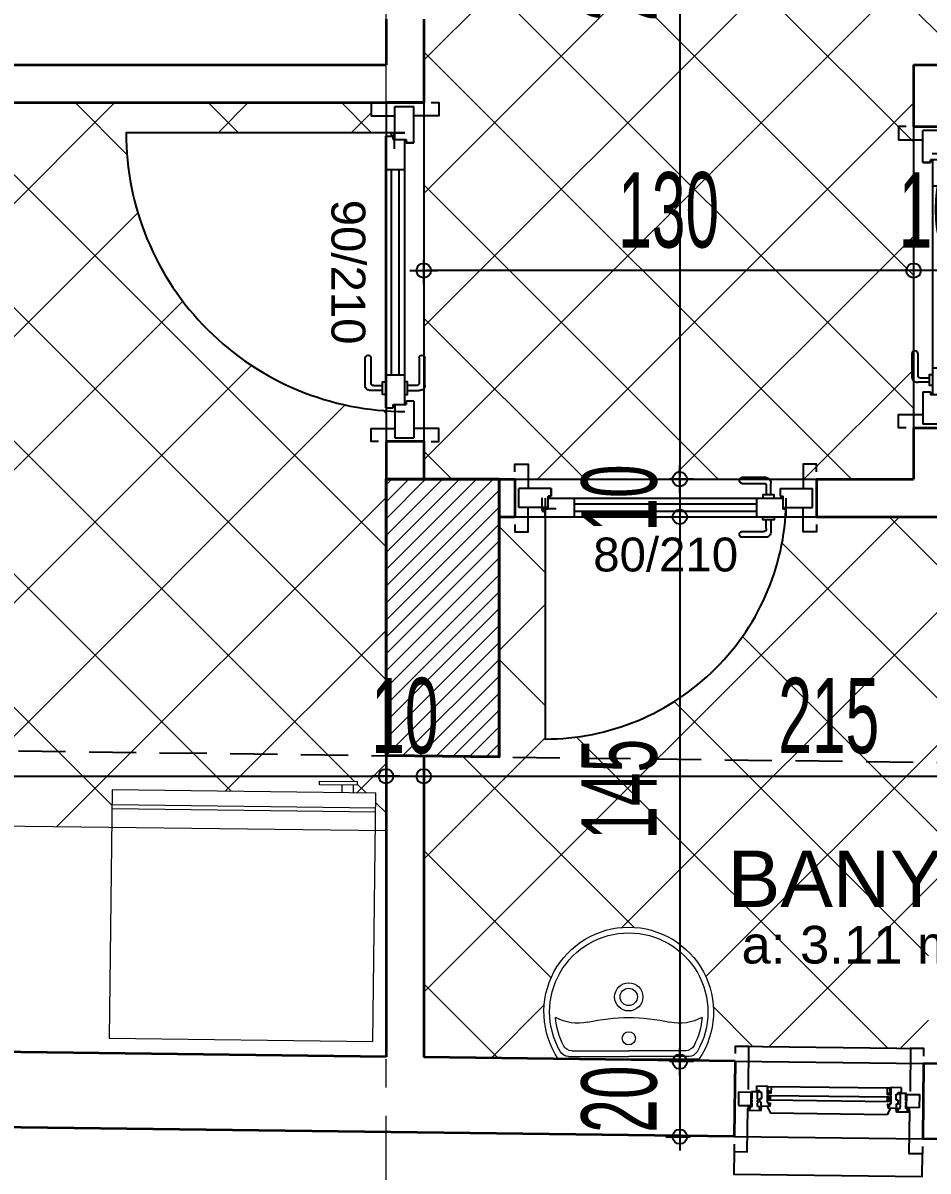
# Model space of a CAD drawing. Extents: x 386248 to 427517, y 4539405 to 4542296.
# Drawn here: x 394378.2 to 394618.4, y 4540232 to 4540536.9 of the extents above; entities that cross this region are included whole.
import ezdxf
from ezdxf.enums import TextEntityAlignment as Align

# ---------------------------------------------------------------- set-up
doc = ezdxf.new("R2010")
doc.units = 0
for name, pattern in [('CENTER', [2, 1.25, -0.25, 0.25, -0.25]), ('CENTERX2', [4, 2.5, -0.5, 0.5, -0.5]), ('DASHED2', [0.375, 0.25, -0.125]), ('DUZ', [0])]:
    doc.linetypes.add(name, pattern=pattern)
for name, color, linetype, lineweight in [('AKS', 251, 'CENTERX2', 20), ('DUVAR', 4, 'Continuous', 35), ('kolon', 1, 'Continuous', 40), ('OLCU10', 2, 'Continuous', 25), ('tarama kolon', 8, 'Continuous', 13), ('tarama ıslak zemin', 216, 'Continuous', 9), ('TEFRİŞ', 103, 'Continuous', 18), ('ölçü20', 1, 'Continuous', 20)]:
    doc.layers.add(name, color=color, linetype=linetype, lineweight=lineweight)
for name, color, linetype in [('alan', 7, 'Continuous'), ('DIM', 7, 'Continuous'), ('duvar-kesim', 250, 'Continuous'), ('kapi', 16, 'Continuous'), ('kapi-yazi', 140, 'Continuous'), ('mahal', 7, 'Continuous'), ('pencere', 7, 'Continuous'), ('Y-IMAR', 15, 'DUZ')]:
    doc.layers.add(name, color=color, linetype=linetype)
doc.styles.get("Standard").update_dxf_attribs({"font": 'arial.ttf'})
doc.styles.add('T', font='ISOt.shx', dxfattribs={"width": 0.6})
doc.dimstyles.new('DOT2', dxfattribs={"dimtxt": 20, "dimasz": 0.7, "dimexe": 5, "dimexo": 5, "dimgap": 6, "dimtad": 1, "dimdec": 0, "dimdsep": 46, "dimtxsty": 'T', "dimblk1": 'SEL2', "dimblk2": 'SEL2', "dimsah": 1, "dimcen": 0, "dimse1": 1, "dimse2": 1, "dimclrd": 256, "dimclre": 256, "dimclrt": 256, "dimadec": 0, "dimazin": 0, "dimtfac": 1, "dimtdec": 0, "dimtix": 1, "dimtmove": 2, "dimatfit": 3, "dimldrblk": 'SEL2', "dimfxl": 1, "dimtolj": 1, "dimtzin": 0, "dimarcsym": 0})
pattern_1 = [(45, (170792.406, 4604203.09), (-17.6776695, 17.6776695), []), (135, (170792.406, 4604203.09), (-17.6776695, -17.6776695), [])]

# ---------------------------------------------------------------- blocks, each defined once
blk = doc.blocks.new('fm-door1')
at = {"linetype": 'Continuous'}
for p, q in [((7.97, 3.18), (7.97, -0.03)), ((9, 5), (91, 5)), ((9, 5), (9, 3)), ((19, 5), (19, 0)), ((81, 5), (81, 0)), ((91, 5), (91, 3)), ((0, 2.5), (0, -2.5)), ((10, 2.5), (0, 2.5)), ((8.4, 2.76), (12.78, 2.76)), ((10, 3), (9, 3)), ((10, 3), (10, -0.5)), ((10, 3), (10, -0.5)), ((10, 0), (90, 0)), ((91, 3), (90, 3)), ((90, 3), (90, -0.5)), ((90, 2.5), (100, 2.5)), ((100, 2.5), (100, -2.5)), ((11, -2.5), (0, -2.5)), ((10, -0.5), (11, -0.5)), ((11, -0.5), (10, -0.5)), ((11, -0.5), (11, -2.5)), ((11, -2.5), (11, -0.5)), ((89, -2.5), (89, -0.5)), ((89, -0.5), (90, -0.5)), ((89, -2.5), (100, -2.5))]:
    blk.add_line(p, q, dxfattribs=at)
at = {"color": 8, "linetype": 'Continuous'}
for p, q in [((19, 3.5), (81, 3.5)), ((19, 1.5), (81, 1.5))]:
    blk.add_line(p, q, dxfattribs=at)
at = {"linetype": 'Continuous'}
for points in [[(85.76, 5.81), (85.76, 8.89, 0.414214), (84.24, 10.41), (75.86, 10.41, 1), (75.86, 8.89), (83.48, 8.89, -0.414214), (84.24, 8.13), (84.24, 5.81)], [(85.76, -0.81), (85.76, -3.89, -0.414214), (84.24, -5.41), (75.86, -5.41, -1), (75.86, -3.89), (83.48, -3.89, 0.414214), (84.24, -3.13), (84.24, -0.81)]]:
    blk.add_lwpolyline(points, format="xyb", dxfattribs=at)
for points in [[(86.9, 5), (86.9, 5.81), (83.1, 5.81), (83.1, 5)], [(86.9, 0), (86.9, -0.81), (83.1, -0.81), (83.1, 0)]]:
    blk.add_lwpolyline(points, dxfattribs=at)
blk.add_circle((8.4, 3.18), 0.426, dxfattribs=at)
blk = doc.blocks.new('Buzdlb2')
for p, q in [((-32, 0), (32, 0)), ((35, -4), (-35, -4)), ((-35, -4), (-35, -70)), ((35, -70), (35, -4)), ((35, -65), (-35, -65)), ((-35, -66), (35, -66)), ((-35, -70), (35, -70))]:
    blk.add_line(p, q)
at = {"color": 8}
for p, q in [((-29, -70), (-29, -72)), ((-26, -70), (-26, -72)), ((-30, -72), (-20, -72)), ((-30, -73), (-30, -72)), ((-20, -73), (-30, -73)), ((-20, -72), (-20, -73))]:
    blk.add_line(p, q, dxfattribs=at)
blk = doc.blocks.new('SEL2')
at = {"layer": 'OLCU10'}
for p, q in [((0, 5.25), (0, -3.95)), ((5.25, 0), (-5.25, 0))]:
    blk.add_line(p, q, dxfattribs=at)
blk.add_circle((0, 0), 2.75, dxfattribs=at)
blk = doc.blocks.new('*D1970')
at = {"layer": 'Defpoints', "color": 0}
for p in [(394474.52, 4540352.01), (393976.96, 4540336.87), (394474.52, 4540336.87)]:
    blk.add_point(p, dxfattribs=at)
at = {"layer": 'DIM', "lineweight": -2}
blk.add_line((393977.66, 4540336.87), (394473.82, 4540336.87), dxfattribs=at)
at = {"layer": 'DIM', "linetype": 'ByBlock', "lineweight": -2, "xscale": 0.7, "yscale": 0.7, "zscale": 0.7, "rotation": 180}
blk.add_blockref('SEL2', (393976.96, 4540336.87), dxfattribs=at)
at = {"layer": 'DIM', "linetype": 'ByBlock', "lineweight": -2, "xscale": 0.7, "yscale": 0.7, "zscale": 0.7}
blk.add_blockref('SEL2', (394474.52, 4540336.87), dxfattribs=at)
at = {"layer": 'DIM', "insert": (394225.74, 4540352.87), "char_height": 20, "attachment_point": 5, "style": 'T'}
blk.add_mtext('\\A1;498', dxfattribs=at)
blk = doc.blocks.new('*D1971')
at = {"layer": 'Defpoints', "color": 0}
for p in [(394474.52, 4540352.01), (394484.52, 4540336.87), (394484.52, 4540328.7)]:
    blk.add_point(p, dxfattribs=at)
at = {"layer": 'DIM', "lineweight": -2}
for p, q in [((394473.82, 4540336.87), (394473.12, 4540336.87)), ((394474.52, 4540336.87), (394484.52, 4540336.87)), ((394485.22, 4540336.87), (394485.92, 4540336.87))]:
    blk.add_line(p, q, dxfattribs=at)
at = {"layer": 'DIM', "linetype": 'ByBlock', "lineweight": -2, "xscale": 0.7, "yscale": 0.7, "zscale": 0.7}
blk.add_blockref('SEL2', (394474.52, 4540336.87), dxfattribs=at)
at = {"layer": 'DIM', "linetype": 'ByBlock', "lineweight": -2, "xscale": 0.7, "yscale": 0.7, "zscale": 0.7, "rotation": 180}
blk.add_blockref('SEL2', (394484.52, 4540336.87), dxfattribs=at)
at = {"layer": 'DIM', "insert": (394479.52, 4540352.87), "char_height": 20, "attachment_point": 5, "style": 'T'}
blk.add_mtext('\\A1;10', dxfattribs=at)
blk = doc.blocks.new('*D1972')
at = {"layer": 'Defpoints', "color": 0}
for p in [(394699.52, 4540336.87), (394484.52, 4540328.7), (394699.52, 4540328.7)]:
    blk.add_point(p, dxfattribs=at)
at = {"layer": 'DIM', "lineweight": -2}
blk.add_line((394485.22, 4540336.87), (394698.82, 4540336.87), dxfattribs=at)
at = {"layer": 'DIM', "linetype": 'ByBlock', "lineweight": -2, "xscale": 0.7, "yscale": 0.7, "zscale": 0.7, "rotation": 180}
blk.add_blockref('SEL2', (394484.52, 4540336.87), dxfattribs=at)
at = {"layer": 'DIM', "linetype": 'ByBlock', "lineweight": -2, "xscale": 0.7, "yscale": 0.7, "zscale": 0.7}
blk.add_blockref('SEL2', (394699.52, 4540336.87), dxfattribs=at)
at = {"layer": 'DIM', "insert": (394592.02, 4540352.87), "char_height": 20, "attachment_point": 5, "style": 'T'}
blk.add_mtext('\\A1;215', dxfattribs=at)
blk = doc.blocks.new('*D2014')
at = {"layer": 'Defpoints', "color": 0}
for p in [(394614.52, 4540471.15), (394614.52, 4540415.76), (394624.52, 4540415.76)]:
    blk.add_point(p, dxfattribs=at)
at = {"layer": 'DIM', "lineweight": -2}
for p, q in [((394613.82, 4540471.15), (394613.12, 4540471.15)), ((394624.52, 4540471.15), (394614.52, 4540471.15)), ((394625.22, 4540471.15), (394625.92, 4540471.15))]:
    blk.add_line(p, q, dxfattribs=at)
at = {"layer": 'DIM', "linetype": 'ByBlock', "lineweight": -2, "xscale": 0.7, "yscale": 0.7, "zscale": 0.7}
blk.add_blockref('SEL2', (394614.52, 4540471.15), dxfattribs=at)
at = {"layer": 'DIM', "linetype": 'ByBlock', "lineweight": -2, "xscale": 0.7, "yscale": 0.7, "zscale": 0.7, "rotation": 180}
blk.add_blockref('SEL2', (394624.52, 4540471.15), dxfattribs=at)
at = {"layer": 'DIM', "insert": (394619.52, 4540487.15), "char_height": 20, "attachment_point": 5, "style": 'T'}
blk.add_mtext('\\A1;10', dxfattribs=at)
blk = doc.blocks.new('*D2015')
at = {"layer": 'Defpoints', "color": 0}
for p in [(394484.52, 4540471.15), (394484.52, 4540470.76), (394614.52, 4540415.76)]:
    blk.add_point(p, dxfattribs=at)
at = {"layer": 'DIM', "lineweight": -2}
blk.add_line((394613.82, 4540471.15), (394485.22, 4540471.15), dxfattribs=at)
at = {"layer": 'DIM', "linetype": 'ByBlock', "lineweight": -2, "xscale": 0.7, "yscale": 0.7, "zscale": 0.7, "rotation": 180}
blk.add_blockref('SEL2', (394484.52, 4540471.15), dxfattribs=at)
at = {"layer": 'DIM', "linetype": 'ByBlock', "lineweight": -2, "xscale": 0.7, "yscale": 0.7, "zscale": 0.7}
blk.add_blockref('SEL2', (394614.52, 4540471.15), dxfattribs=at)
at = {"layer": 'DIM', "insert": (394549.52, 4540487.15), "char_height": 20, "attachment_point": 5, "style": 'T'}
blk.add_mtext('\\A1;130', dxfattribs=at)
blk = doc.blocks.new('*D2016')
at = {"layer": 'Defpoints', "color": 0}
for p in [(394559.19, 4540685.76), (394552.48, 4540415.76), (394559.19, 4540415.76)]:
    blk.add_point(p, dxfattribs=at)
at = {"layer": 'DIM', "lineweight": -2}
blk.add_line((394552.48, 4540685.06), (394552.48, 4540416.46), dxfattribs=at)
at = {"layer": 'DIM', "linetype": 'ByBlock', "lineweight": -2, "xscale": 0.7, "yscale": 0.7, "zscale": 0.7}
for p, rotation in [((394552.48, 4540685.76), 90), ((394552.48, 4540415.76), 270)]:
    blk.add_blockref('SEL2', p, dxfattribs=dict(at, rotation=rotation))
at = {"layer": 'DIM', "insert": (394536.48, 4540550.76), "char_height": 20, "attachment_point": 5, "rotation": 90, "style": 'T'}
blk.add_mtext('\\A1;270', dxfattribs=at)
blk = doc.blocks.new('*D2017')
at = {"layer": 'Defpoints', "color": 0}
for p in [(394599.22, 4540415.76), (394552.48, 4540405.76), (394599.22, 4540405.76)]:
    blk.add_point(p, dxfattribs=at)
at = {"layer": 'DIM', "lineweight": -2}
for p, q in [((394552.48, 4540416.46), (394552.48, 4540417.16)), ((394552.48, 4540415.76), (394552.48, 4540405.76)), ((394552.48, 4540405.06), (394552.48, 4540404.36))]:
    blk.add_line(p, q, dxfattribs=at)
at = {"layer": 'DIM', "linetype": 'ByBlock', "lineweight": -2, "xscale": 0.7, "yscale": 0.7, "zscale": 0.7}
for p, rotation in [((394552.48, 4540415.76), 270), ((394552.48, 4540405.76), 90)]:
    blk.add_blockref('SEL2', p, dxfattribs=dict(at, rotation=rotation))
at = {"layer": 'DIM', "insert": (394536.48, 4540410.76), "char_height": 20, "attachment_point": 5, "rotation": 90, "style": 'T'}
blk.add_mtext('\\A1;10', dxfattribs=at)
blk = doc.blocks.new('*D2018')
at = {"layer": 'Defpoints', "color": 0}
for p in [(394599.22, 4540405.76), (394552.48, 4540261.09), (394576.82, 4540261.09)]:
    blk.add_point(p, dxfattribs=at)
at = {"layer": 'DIM', "lineweight": -2}
blk.add_line((394552.48, 4540405.06), (394552.48, 4540261.79), dxfattribs=at)
at = {"layer": 'DIM', "linetype": 'ByBlock', "lineweight": -2, "xscale": 0.7, "yscale": 0.7, "zscale": 0.7}
for p, rotation in [((394552.48, 4540405.76), 90), ((394552.48, 4540261.09), 270)]:
    blk.add_blockref('SEL2', p, dxfattribs=dict(at, rotation=rotation))
at = {"layer": 'DIM', "insert": (394536.48, 4540333.43), "char_height": 20, "attachment_point": 5, "rotation": 90, "style": 'T'}
blk.add_mtext('\\A1;145', dxfattribs=at)
blk = doc.blocks.new('*D2019')
at = {"layer": 'Defpoints', "color": 0}
for p in [(394576.82, 4540261.09), (394552.48, 4540241.17), (394570.33, 4540241.17)]:
    blk.add_point(p, dxfattribs=at)
at = {"layer": 'DIM', "lineweight": -2}
for p, q in [((394552.48, 4540261.79), (394552.48, 4540262.49)), ((394552.48, 4540261.09), (394552.48, 4540241.17)), ((394552.48, 4540240.47), (394552.48, 4540239.77))]:
    blk.add_line(p, q, dxfattribs=at)
at = {"layer": 'DIM', "linetype": 'ByBlock', "lineweight": -2, "xscale": 0.7, "yscale": 0.7, "zscale": 0.7}
for p, rotation in [((394552.48, 4540261.09), 270), ((394552.48, 4540241.17), 90)]:
    blk.add_blockref('SEL2', p, dxfattribs=dict(at, rotation=rotation))
at = {"layer": 'DIM', "insert": (394536.48, 4540251.13), "char_height": 20, "attachment_point": 5, "rotation": 90, "style": 'T'}
blk.add_mtext('\\A1;20', dxfattribs=at)
blk = doc.blocks.new('Lav-1')
for p, q in [((-18.7083, 0), (18.7083, 0)), ((-15.105, -2.2), (0, -2.2)), ((15.105, -2.2), (0, -2.2))]:
    blk.add_line(p, q)
at = {"color": 8}
for p in [(-15.9925, -0.7), (15.9925, -0.7)]:
    blk.add_line(p, (0, -0.7), dxfattribs=at)
for centre, radius, start, end in [((0, -12.5), 22.5, 146.251011, 270), ((0, -12.5), 22.5, 270, 33.748989), ((-15.105, -4.7), 2.5, 90, 152.688782), ((15.105, -4.7), 2.5, 27.311218, 90), ((0, -12.5), 19.5, 152.688782, 175.764074), ((0, -12.5), 19.5, 4.235926, 27.311218), ((-13.5377, -21.504), 12, 77.387843, 119.499625), ((0, 39), 50, 257.387843, 270), ((0, 39), 50, 270, 282.612157), ((13.5377, -21.504), 12, 60.500375, 102.612157)]:
    blk.add_arc(centre, radius, start, end)
for centre, radius, start, end in [((0, -12.5), 21, 149.821029, 270), ((-15.9925, -3.2), 2.5, 90, 149.821029), ((0, -12.5), 21, 270, 30.178971), ((15.9925, -3.2), 2.5, 30.178971, 90), ((0, -5.5), 1.75, 90, 270), ((0, -5.5), 1.75, 270, 90), ((0, -16.5), 3.75, 90, 270), ((0, -16.5), 2.3, 90, 270), ((0, -16.5), 3.75, 270, 90), ((0, -16.5), 2.3, 270, 90)]:
    blk.add_arc(centre, radius, start, end, dxfattribs=at)
blk = doc.blocks.new('fm-win1')
at = {"color": 8, "linetype": 'Continuous'}
for p, q in [((15.95, 1.9), (17.75, 3.7)), ((82.25, 3.7), (17.75, 3.7)), ((84.05, 1.9), (82.25, 3.7)), ((83.4, 0.28), (16.6, 0.28)), ((16.6, 0.28), (16.6, -0.92)), ((17.6, 0.28), (17.6, -0.92)), ((82.4, 0.28), (82.4, -0.92)), ((83.4, 0.28), (83.4, -0.92)), ((15.9, -1.55), (15.9, -2.45)), ((16, -1.55), (15.9, -1.55)), ((15.9, -2.45), (16.2, -2.45)), ((16, -2.15), (16, -1.55)), ((16.8, -2.15), (16, -2.15)), ((16.2, -2.45), (16.2, -3.35)), ((83.4, -0.92), (16.6, -0.92)), ((16.8, -1.55), (16.8, -2.15)), ((17.1, -1.55), (16.8, -1.55)), ((17.1, -2.05), (17.1, -1.55)), ((17.6, -2.05), (17.1, -2.05)), ((17.6, -1.55), (17.6, -2.05)), ((17.9, -1.55), (17.6, -1.55)), ((17.9, -3.35), (17.9, -1.55)), ((82.1, -1.55), (82.4, -1.55)), ((82.1, -3.35), (82.1, -1.55)), ((82.4, -1.55), (82.4, -2.05)), ((82.4, -2.05), (82.9, -2.05)), ((82.9, -2.05), (82.9, -1.55)), ((82.9, -1.55), (83.2, -1.55)), ((83.2, -1.55), (83.2, -2.15)), ((83.2, -2.15), (84, -2.15)), ((84.1, -2.45), (83.8, -2.45)), ((83.8, -2.45), (83.8, -3.35)), ((84, -2.15), (84, -1.55)), ((84, -1.55), (84.1, -1.55)), ((84.1, -1.55), (84.1, -2.45)), ((16.2, -3.35), (17.9, -3.35)), ((81.85, -3.35), (18.15, -3.35)), ((83.8, -3.35), (82.1, -3.35))]:
    blk.add_line(p, q, dxfattribs=at)
at = {"linetype": 'Continuous'}
for p, q in [((5.7, 3), (5.5, 2)), ((5.5, 2), (5.81, 2)), ((5.7, 3), (12.5, 3)), ((5.81, 2), (5.95, 2.7)), ((5.95, 2.7), (6.46, 2.7)), ((6.46, 2.7), (6.46, 2)), ((6.46, 2), (7.5, 2)), ((7.5, 1), (7.2, 1)), ((7.2, 1), (7.2, 0.7)), ((7.2, 0.7), (7.5, 0.7)), ((7.5, 0.2), (7.2, 0.2)), ((7.2, 0.2), (7.2, -0.1)), ((7.5, 2), (7.5, 1)), ((7.5, 0.7), (7.5, 0.2)), ((11.74, 2), (10.5, 2)), ((10.5, 2), (10.5, 1)), ((10.5, 1), (10.8, 1)), ((10.5, 0.7), (10.5, 0.2)), ((10.8, 0.7), (10.5, 0.7)), ((10.5, 0.2), (10.8, 0.2)), ((10.8, 1), (10.8, 0.7)), ((10.8, 0.2), (10.8, -0.1)), ((12.25, 2.7), (11.74, 2.7)), ((11.74, 2.7), (11.74, 2)), ((12.6, 0.8), (11.8, 0.8)), ((11.8, 0.8), (11.8, -0.2)), ((12.39, 2), (12.25, 2.7)), ((12.7, 2), (12.39, 2)), ((12.5, 3), (12.7, 2)), ((17.4, 1.9), (12.5, 1.9)), ((12.5, 1.9), (12.5, 1.6)), ((12.5, 1.6), (12.6, 1.6)), ((12.6, 1.6), (12.6, 0.8)), ((15.8, 0.9), (16.64, 0.9)), ((15.8, -1.25), (15.8, 0.9)), ((16.64, 1.6), (17.15, 1.6)), ((16.64, 0.9), (16.64, 1.6)), ((17.15, 1.6), (17.29, 0.9)), ((17.29, 0.9), (17.6, 0.9)), ((17.6, 0.9), (17.4, 1.9)), ((82.4, 0.9), (82.6, 1.9)), ((82.71, 0.9), (82.4, 0.9)), ((82.6, 1.9), (87.5, 1.9)), ((82.85, 1.6), (82.71, 0.9)), ((83.36, 1.6), (82.85, 1.6)), ((83.36, 0.9), (83.36, 1.6)), ((84.2, 0.9), (83.36, 0.9)), ((84.2, -1.25), (84.2, 0.9)), ((87.5, 3), (87.3, 2)), ((87.3, 2), (87.61, 2)), ((87.4, 1.6), (87.4, 0.8)), ((87.5, 1.6), (87.4, 1.6)), ((87.4, 0.8), (88.2, 0.8)), ((94.3, 3), (87.5, 3)), ((87.5, 1.9), (87.5, 1.6)), ((87.61, 2), (87.75, 2.7)), ((87.75, 2.7), (88.26, 2.7)), ((88.2, 0.8), (88.2, -0.2)), ((88.26, 2.7), (88.26, 2)), ((88.26, 2), (89.5, 2)), ((89.5, 1), (89.2, 1)), ((89.2, 1), (89.2, 0.7)), ((89.2, 0.7), (89.5, 0.7)), ((89.5, 0.2), (89.2, 0.2)), ((89.2, 0.2), (89.2, -0.1)), ((89.5, 2), (89.5, 1)), ((89.5, 0.7), (89.5, 0.2)), ((92.5, 2), (92.5, 1)), ((93.54, 2), (92.5, 2)), ((92.5, 1), (92.8, 1)), ((92.8, 0.7), (92.5, 0.7)), ((92.5, 0.7), (92.5, 0.2)), ((92.5, 0.2), (92.8, 0.2)), ((92.8, 1), (92.8, 0.7)), ((92.8, 0.2), (92.8, -0.1)), ((93.54, 2.7), (93.54, 2)), ((94.05, 2.7), (93.54, 2.7)), ((94.19, 2), (94.05, 2.7)), ((94.5, 2), (94.19, 2)), ((94.3, 3), (94.5, 2)), ((7.2, -0.1), (7.5, -0.1)), ((7.5, -1.7), (7.2, -1.7)), ((7.2, -1.7), (7.2, -2)), ((7.2, -2), (10.8, -2)), ((7.5, -0.1), (7.5, -1.7)), ((11.8, -2.25), (10, -2.25)), ((10, -2.25), (10, -3.5)), ((10.5, -0.1), (10.5, -1.7)), ((10.8, -0.1), (10.5, -0.1)), ((10.5, -1.7), (10.8, -1.7)), ((10.8, -1.7), (10.8, -2)), ((11.8, -0.2), (12.8, -0.2)), ((12.8, -1.75), (11.8, -1.75)), ((11.8, -1.75), (11.8, -2.25)), ((12.8, -0.2), (12.8, -1.75)), ((16.1, -1.25), (15.8, -1.25)), ((15.8, -1.4), (16.1, -1.4)), ((15.8, -3.2), (15.8, -1.4)), ((16.1, -1.4), (16.1, -1.25)), ((83.9, -1.4), (83.9, -1.25)), ((83.9, -1.25), (84.2, -1.25)), ((84.2, -1.4), (83.9, -1.4)), ((84.2, -3.2), (84.2, -1.4)), ((87.2, -0.2), (87.2, -1.75)), ((88.2, -0.2), (87.2, -0.2)), ((87.2, -1.75), (88.2, -1.75)), ((88.2, -1.75), (88.2, -2.25)), ((88.2, -2.25), (90, -2.25)), ((89.2, -0.1), (89.5, -0.1)), ((89.5, -1.7), (89.2, -1.7)), ((89.2, -1.7), (89.2, -2)), ((92.8, -2), (89.2, -2)), ((89.5, -0.1), (89.5, -1.7)), ((90, -2.25), (90, -3.5)), ((92.8, -0.1), (92.5, -0.1)), ((92.5, -0.1), (92.5, -1.7)), ((92.5, -1.7), (92.8, -1.7)), ((92.8, -1.7), (92.8, -2)), ((10, -3.5), (16.1, -3.5)), ((16.1, -3.2), (15.8, -3.2)), ((16.1, -3.5), (16.1, -3.2)), ((83.9, -3.5), (83.9, -3.2)), ((83.9, -3.2), (84.2, -3.2)), ((90, -3.5), (83.9, -3.5))]:
    blk.add_line(p, q, dxfattribs=at)
for points in [[(0, 1.75), (7, 1.75), (7, -1.75), (0, -1.75)], [(100, 1.75), (93, 1.75), (93, -1.75), (100, -1.75)]]:
    blk.add_lwpolyline(points, close=True, dxfattribs=at)
blk = doc.blocks.new('KOLONLAR 444')
at = {"layer": 'tarama kolon'}
h = blk.add_hatch(dxfattribs=at)
h.set_pattern_fill('ANSI31', color=256)
h.set_pattern_definition([(45, (2287.4398, -3197.0584), (-2.2450640303, 2.2450640303), [])])
h.paths.add_polyline_path([(397483.55, 4544385.72), (397513.55, 4544385.72), (397513.55, 4544325.72), (397483.55, 4544325.72)])
h.paths.add_polyline_path([(397798.09, 4544357.72), (397798.09, 4544337.72), (397798.09, 4544327.72), (397858.09, 4544327.72), (397857.1, 4544357.72)])
h.paths.add_polyline_path([(397123.55, 4544817.33), (397183.55, 4544817.33), (397183.55, 4544787.33), (397123.55, 4544787.33)])
h.paths.add_polyline_path([(397812.71, 4543913.72), (397812.71, 4543893.72), (397812.71, 4543875.72), (397872.97, 4543875.72), (397872.38, 4543893.72), (397871.72, 4543913.72)])
h.paths.add_polyline_path([(397834.59, 4543572.84), (397834.59, 4543523.46), (397884.59, 4543522.84), (397882.95, 4543572.84)])
h.paths.add_polyline_path([(396633.46, 4544777.33), (396633.46, 4544797.33), (396633.46, 4544817.33), (396573.46, 4544817.33), (396573.5, 4544797.33), (396573.54, 4544777.33)])
h.paths.add_polyline_path([(396625.99, 4543538.54), (396625.99, 4543589.16), (396575.89, 4543589.16), (396575.99, 4543539.16)])
h.paths.add_polyline_path([(397483.55, 4543935.72), (397513.55, 4543935.72), (397513.55, 4543875.72), (397483.55, 4543875.72)])
h.paths.add_polyline_path([(397123.55, 4543875.72), (397123.55, 4543905.72), (397183.55, 4543905.72), (397183.55, 4543875.72)])
h.paths.add_polyline_path([(397373.55, 4544180.72), (397348.55, 4544180.72), (397148.55, 4544180.72), (397148.55, 4544360.72), (397348.55, 4544360.72), (397373.55, 4544360.72), (397373.55, 4544385.72), (397123.55, 4544385.72), (397123.55, 4544155.72), (397123.55, 4544085.72), (397148.55, 4544085.72), (397148.55, 4544155.72), (397373.55, 4544155.72)])
h.paths.add_polyline_path([(397781.97, 4544817.33), (397781.97, 4544797.33), (397781.97, 4544777.33), (397843.29, 4544777.33), (397842.63, 4544797.33), (397841.97, 4544817.33)])
h.paths.add_polyline_path([(396574.84, 4544120.72), (396634.84, 4544120.72), (396634.84, 4544080.72), (396574.92, 4544080.72)])
h.paths.add_polyline_path([(397458.55, 4543528.15), (397458.55, 4543587.78), (397488.55, 4543587.78), (397488.55, 4543527.78)])
h.paths.add_polyline_path([(397453.55, 4544817.33), (397513.55, 4544817.33), (397513.55, 4544787.33), (397453.55, 4544787.33)])
h.paths.add_polyline_path([(397153.55, 4543605.72), (397133.55, 4543605.72), (397123.55, 4543605.72), (397123.55, 4543532.33), (397153.55, 4543531.96), (397153.55, 4543595.72)])
h.paths.add_polyline_path([(396634.04, 4544485.72), (396634.04, 4544505.72), (396634.04, 4544515.72), (396633.46, 4544525.72), (396613.46, 4544525.72), (396574.04, 4544525.72), (396574.12, 4544485.72)])
at = {"layer": 'kolon'}
blk.add_lwpolyline([(397153.55, 4543595.72), (397153.55, 4543605.72), (397133.55, 4543605.72), (397123.55, 4543605.72), (397123.55, 4543532.33), (397153.55, 4543531.96)], close=True, dxfattribs=at)
blk = doc.blocks.new('*D2610')
at = {"layer": 'Defpoints', "color": 0}
for p in [(393956.96, 4540282.16), (394566.82, 4540231.22), (394566.82, 4540029.21)]:
    blk.add_point(p, dxfattribs=at)
at = {"layer": 'ölçü20', "lineweight": -2}
blk.add_line((393957.66, 4540029.21), (394566.12, 4540029.21), dxfattribs=at)
at = {"layer": 'ölçü20', "linetype": 'ByBlock', "lineweight": -2, "xscale": 0.7, "yscale": 0.7, "zscale": 0.7, "rotation": 180}
blk.add_blockref('SEL2', (393956.96, 4540029.21), dxfattribs=at)
at = {"layer": 'ölçü20', "linetype": 'ByBlock', "lineweight": -2, "xscale": 0.7, "yscale": 0.7, "zscale": 0.7}
blk.add_blockref('SEL2', (394566.82, 4540029.21), dxfattribs=at)
at = {"layer": 'ölçü20', "insert": (394261.89, 4540045.21), "char_height": 20, "attachment_point": 5, "style": 'T'}
blk.add_mtext('\\A1;610', dxfattribs=at)

msp = doc.modelspace()

# ---------------------------------------------------------------- hatches: boundary and pattern name
at = {"layer": 'tarama ıslak zemin'}
h = msp.add_hatch(dxfattribs=at)
h.set_pattern_fill('ANSI37', color=251, scale=200, angle=180, style=0)
h.set_pattern_definition(pattern_1)
edge = h.paths.add_edge_path()
edge.add_line((394724.524, 4540685.762), (394534.524, 4540685.762))
edge.add_line((394534.524, 4540685.762), (394484.524, 4540685.762))
edge.add_line((394484.524, 4540685.762), (394484.524, 4540627.932))
edge.add_line((394484.524, 4540627.932), (394484.524, 4540624.432))
edge.add_line((394484.524, 4540624.432), (394484.524, 4540613.973))
edge.add_ellipse((394483.409, 4540613.063), major_axis=(-1.521, 0), ratio=0.88, start_angle=540, end_angle=582.86953, ccw=False)
edge.add_line((394484.93, 4540613.063), (394484.93, 4540605.689))
edge.add_ellipse((394484.169, 4540605.689), major_axis=(-0.76, 0), ratio=0.88, start_angle=477.76263, end_angle=540, ccw=False)
edge.add_line((394484.524, 4540605.097), (394484.524, 4540541.432))
edge.add_line((394484.524, 4540541.432), (394484.524, 4540537.932))
edge.add_line((394484.524, 4540537.932), (394484.524, 4540515.762))
edge.add_line((394484.524, 4540515.762), (394484.524, 4540512.262))
edge.add_line((394484.524, 4540512.262), (394484.524, 4540448.519))
edge.add_ellipse((394484.036, 4540448.005), major_axis=(0.76, 0), ratio=0.88, start_angle=0, end_angle=50.08609, ccw=False)
edge.add_line((394484.796, 4540448.005), (394484.796, 4540440.632))
edge.add_ellipse((394483.275, 4540440.632), major_axis=(-1.521, 0), ratio=0.88, start_angle=145.16675, end_angle=180, ccw=False)
edge.add_line((394484.524, 4540439.867), (394484.524, 4540429.262))
edge.add_line((394484.524, 4540429.262), (394484.524, 4540425.762))
edge.add_line((394484.524, 4540425.762), (394484.524, 4540415.762))
edge.add_line((394484.524, 4540415.762), (394504.524, 4540415.762))
edge.add_line((394504.524, 4540415.762), (394508.738, 4540415.762))
edge.add_line((394508.738, 4540415.762), (394512.238, 4540415.762))
edge.add_line((394512.238, 4540415.762), (394568.384, 4540415.762))
edge.add_ellipse((394568.909, 4540415.408), major_axis=(0, -0.76), ratio=0.78, start_angle=180, end_angle=242.23737, ccw=False)
edge.add_line((394568.909, 4540416.169), (394575.445, 4540416.169))
edge.add_ellipse((394575.445, 4540414.648), major_axis=(0, -1.521), ratio=0.78, start_angle=137.13047, end_angle=180, ccw=False)
edge.add_line((394576.252, 4540415.762), (394585.238, 4540415.762))
edge.add_line((394585.238, 4540415.762), (394588.738, 4540415.762))
edge.add_line((394588.738, 4540415.762), (394614.524, 4540415.762))
edge.add_line((394614.524, 4540415.762), (394614.524, 4540429.403))
edge.add_line((394614.524, 4540429.403), (394614.524, 4540432.903))
edge.add_line((394614.524, 4540432.903), (394614.524, 4540441.889))
edge.add_ellipse((394615.638, 4540442.696), major_axis=(1.521, 0), ratio=0.78, start_angle=540, end_angle=582.86953, ccw=False)
edge.add_line((394614.117, 4540442.696), (394614.117, 4540449.232))
edge.add_ellipse((394614.878, 4540449.232), major_axis=(0.76, 0), ratio=0.78, start_angle=477.76263, end_angle=540, ccw=False)
edge.add_line((394614.524, 4540449.756), (394614.524, 4540505.903))
edge.add_line((394614.524, 4540505.903), (394614.524, 4540509.403))
edge.add_line((394614.524, 4540509.403), (394614.524, 4540525.762))
edge.add_line((394614.524, 4540525.762), (394724.524, 4540525.762))
edge.add_line((394724.524, 4540525.762), (394724.524, 4540685.762))
h.paths.add_polyline_path([(394704.095, 4540596.478), (394744.952, 4540596.478), (394744.952, 4540556.478), (394704.095, 4540556.478)], flags=9)
h.paths.add_polyline_path([(394516.483, 4540397.191), (394516.483, 4540424.334), (394556.483, 4540424.334), (394556.483, 4540397.191)], flags=9)
h.paths.add_polyline_path([(394828.524, 4540685.762), (394825.024, 4540685.762), (394820.524, 4540685.762), (394820.524, 4540611.762, -0.3796789), (394737.121, 4540685.762), (394732.024, 4540685.762), (394728.524, 4540685.762), (394724.524, 4540685.762), (394724.524, 4540525.762), (394839.524, 4540525.762), (394839.524, 4540685.762), (394834.524, 4540685.762)])
h.paths.add_polyline_path([(394755.21, 4540507.191), (394755.21, 4540534.334), (394795.21, 4540534.334), (394795.21, 4540507.191)], flags=9)
h.paths.add_polyline_path([(394839.524, 4540525.762), (394855.383, 4540525.762), (394858.883, 4540525.762), (394864.524, 4540525.762), (394864.524, 4540685.762), (394839.524, 4540685.762)])
edge = h.paths.add_edge_path()
edge.add_ellipse((394944.49, 4540686.877), major_axis=(0, 1.521), ratio=0.88, start_angle=222.86953, end_angle=270)
edge.add_line((394945.828, 4540686.877), (394945.828, 4540689.957))
edge.add_line((394945.828, 4540689.957), (394944.49, 4540689.957))
edge.add_line((394944.49, 4540689.957), (394944.49, 4540687.637))
edge.add_ellipse((394943.821, 4540687.637), major_axis=(0, 0.76), ratio=0.88, start_angle=540, end_angle=630, ccw=False)
edge.add_line((394943.821, 4540686.877), (394937.116, 4540686.877))
edge.add_ellipse((394937.116, 4540686.117), major_axis=(0, 0.76), ratio=0.88, start_angle=0, end_angle=180)
edge.add_line((394937.116, 4540685.356), (394944.49, 4540685.356))
edge.add_ellipse((394944.49, 4540686.877), major_axis=(0, 1.521), ratio=0.88, start_angle=180, end_angle=222.86953)
edge.add_line((394945.4, 4540685.762), (394872.859, 4540685.762))
edge.add_line((394872.859, 4540685.762), (394869.359, 4540685.762))
edge.add_line((394869.359, 4540685.762), (394864.524, 4540685.762))
edge.add_line((394864.524, 4540685.762), (394864.524, 4540525.762))
edge.add_line((394864.524, 4540525.762), (394922.548, 4540525.762))
edge.add_ellipse((394923.14, 4540525.408), major_axis=(0, -0.76), ratio=0.88, start_angle=180, end_angle=242.23737, ccw=False)
edge.add_line((394923.14, 4540526.169), (394930.514, 4540526.169))
edge.add_ellipse((394930.514, 4540524.648), major_axis=(0, -1.521), ratio=0.88, start_angle=137.13047, end_angle=180, ccw=False)
edge.add_line((394931.424, 4540525.762), (394941.883, 4540525.762))
edge.add_line((394941.883, 4540525.762), (394945.383, 4540525.762))
edge.add_line((394945.383, 4540525.762), (394964.524, 4540525.762))
edge.add_line((394964.524, 4540525.762), (394964.524, 4540534.711))
edge.add_line((394964.524, 4540534.711), (394964.524, 4540538.211))
edge.add_line((394964.524, 4540538.211), (394964.524, 4540601.876))
edge.add_ellipse((394964.878, 4540602.468), major_axis=(0.76, 0), ratio=0.88, start_angle=180, end_angle=242.23737, ccw=False)
edge.add_line((394964.117, 4540602.468), (394964.117, 4540609.841))
edge.add_ellipse((394965.638, 4540609.841), major_axis=(1.521, 0), ratio=0.88, start_angle=137.13047, end_angle=180, ccw=False)
edge.add_line((394964.524, 4540610.752), (394964.524, 4540621.211))
edge.add_line((394964.524, 4540621.211), (394964.524, 4540624.711))
edge.add_line((394964.524, 4540624.711), (394964.524, 4540685.762))
edge.add_line((394964.524, 4540685.762), (394959.359, 4540685.762))
edge.add_line((394959.359, 4540685.762), (394955.859, 4540685.762))
edge.add_line((394955.859, 4540685.762), (394945.4, 4540685.762))
edge.add_ellipse((394944.49, 4540686.877), major_axis=(0, 1.521), ratio=0.88, start_angle=540, end_angle=582.86953, ccw=False)
edge.add_line((394944.49, 4540685.356), (394937.116, 4540685.356))
edge.add_ellipse((394937.116, 4540686.117), major_axis=(0, 0.76), ratio=0.88, start_angle=360, end_angle=540, ccw=False)
edge.add_line((394937.116, 4540686.877), (394943.821, 4540686.877))
edge.add_ellipse((394943.821, 4540687.637), major_axis=(0, 0.76), ratio=0.88, start_angle=180, end_angle=270)
edge.add_line((394944.49, 4540687.637), (394944.49, 4540689.957))
edge.add_line((394944.49, 4540689.957), (394943.486, 4540689.957))
edge.add_line((394943.486, 4540689.957), (394943.486, 4540690.762))
edge.add_line((394943.486, 4540690.762), (394941.639, 4540690.762))
edge.add_line((394941.639, 4540690.762), (394887.079, 4540690.762))
edge.add_line((394887.079, 4540690.762), (394879.159, 4540690.762))
edge.add_line((394879.159, 4540690.762), (394879.159, 4540690.262))
edge.add_line((394879.159, 4540690.262), (394880.039, 4540690.262))
edge.add_line((394880.039, 4540690.262), (394880.039, 4540688.262))
edge.add_line((394880.039, 4540688.262), (394872.859, 4540688.262))
edge.add_line((394872.859, 4540688.262), (394872.859, 4540685.762))
edge.add_line((394872.859, 4540685.762), (394945.4, 4540685.762))
h.paths.add_polyline_path([(394955.952, 4540596.478), (394983.095, 4540596.478), (394983.095, 4540556.478), (394955.952, 4540556.478)], flags=9)
h.paths.add_polyline_path([(394585.461, 4540619.098), (394662.886, 4540619.098), (394662.886, 4540596.598), (394585.461, 4540596.598)], flags=24)
h.paths.add_polyline_path([(394678.969, 4540466.33), (394720.295, 4540466.33), (394720.295, 4540443.318), (394678.969, 4540443.318)], flags=24)
h.paths.add_polyline_path([(394605.952, 4540507.151), (394633.095, 4540507.151), (394633.095, 4540467.151), (394605.952, 4540467.151)], flags=24)
h.paths.add_polyline_path([(394530.238, 4540507.151), (394568.809, 4540507.151), (394568.809, 4540467.151), (394530.238, 4540467.151)], flags=24)
h.paths.add_polyline_path([(394516.483, 4540530.334), (394516.483, 4540571.191), (394556.483, 4540571.191), (394556.483, 4540530.334)], flags=24)
h.paths.add_polyline_path([(394591.864, 4540593.746), (394653.869, 4540593.746), (394653.869, 4540578.534), (394591.864, 4540578.534)], flags=24)
h.paths.add_polyline_path([(394755.21, 4540586.477), (394755.21, 4540625.048), (394795.21, 4540625.048), (394795.21, 4540586.477)], flags=24)
h = msp.add_hatch(dxfattribs=at)
h.set_pattern_fill('ANSI37', color=251, scale=200, angle=180, style=0)
h.set_pattern_definition(pattern_1)
h.paths.add_polyline_path([(394401.729, 4540323.284), (394401.791, 4540328.284), (394401.804, 4540329.284), (394401.854, 4540333.283), (394462.849, 4540332.522), (394462.874, 4540334.522), (394456.874, 4540334.597), (394456.887, 4540335.597), (394466.886, 4540335.472), (394466.874, 4540334.472), (394465.874, 4540334.485), (394465.849, 4540332.485), (394471.848, 4540332.41), (394471.798, 4540328.41), (394471.786, 4540327.41), (394471.723, 4540322.411), (394474.524, 4540322.376), (394474.524, 4540342.377), (393976.965, 4540348.586), (393976.965, 4540328.584), (394057.516, 4540327.579), (394108.512, 4540326.943)])
h.paths.add_polyline_path([(394205.316, 4540372.873), (394246.173, 4540372.873), (394246.173, 4540332.873), (394205.316, 4540332.873)], flags=9)
h.paths.add_polyline_path([(394474.524, 4540342.377), (394474.524, 4540415.762), (394474.524, 4540425.762), (394474.524, 4540429.262), (394474.524, 4540433.932, -0.3945442), (394405.524, 4540507.762), (394474.524, 4540507.762), (394474.524, 4540512.262), (394470.524, 4540512.262), (394470.524, 4540515.762), (393976.965, 4540515.762), (393976.965, 4540505.762), (393976.965, 4540502.262), (393976.965, 4540497.762), (394040.965, 4540497.762, -0.3750467), (393976.965, 4540424.441), (393976.965, 4540419.262), (393976.965, 4540415.762), (393976.965, 4540399.21), (393976.965, 4540348.586)])
h.paths.add_polyline_path([(394465.952, 4540372.873), (394493.095, 4540372.873), (394493.095, 4540332.873), (394465.952, 4540332.873)], flags=9)
h.paths.add_polyline_path([(394202.986, 4540507.191), (394202.986, 4540534.334), (394242.986, 4540534.334), (394242.986, 4540507.191)], flags=9)
h.paths.add_polyline_path([(393956.965, 4540415.762), (393956.965, 4540419.262), (393956.965, 4540502.262), (393952.965, 4540502.262), (393952.965, 4540505.762), (393926.655, 4540505.762), (393926.866, 4540399.21), (393956.965, 4540399.21)])
h.paths.add_polyline_path([(393826.655, 4540505.762), (393826.965, 4540349.21), (393926.965, 4540349.21), (393926.866, 4540399.21), (393926.655, 4540505.762)])
h.paths.add_polyline_path([(393840.965, 4540347.649), (393840.965, 4540387.935), (393880.965, 4540387.935), (393880.965, 4540347.649)], flags=9)
h.paths.add_polyline_path([(393872.694, 4540372.873), (393911.265, 4540372.873), (393911.265, 4540332.873), (393872.694, 4540332.873)], flags=9)
h.paths.add_polyline_path([(393839.17, 4540466.484), (393928.434, 4540466.484), (393928.434, 4540443.462), (393839.17, 4540443.462)], flags=9)
h.paths.add_polyline_path([(393811.965, 4540349.21), (393812.189, 4540235.633), (393926.965, 4540234.201), (393926.965, 4540249.202), (393827.16, 4540250.447), (393826.965, 4540349.21)])
h.paths.add_polyline_path([(393826.965, 4540349.21), (393827.16, 4540250.447), (393926.965, 4540249.202), (393926.965, 4540349.21)])
h.paths.add_polyline_path([(393956.965, 4540348.836), (393926.965, 4540349.21), (393926.965, 4540249.202), (393956.965, 4540248.828)])
h.paths.add_polyline_path([(394202.986, 4540372.605), (394202.986, 4540408.319), (394242.986, 4540408.319), (394242.986, 4540372.605)], flags=24)
h.paths.add_polyline_path([(394267.226, 4540429.711), (394359.272, 4540429.711), (394359.272, 4540406.955), (394267.226, 4540406.955)], flags=24)
h.paths.add_polyline_path([(394277.488, 4540408.502), (394347.263, 4540408.502), (394347.263, 4540393.29), (394277.488, 4540393.29)], flags=24)
h.paths.add_polyline_path([(393852.775, 4540445.009), (393914.781, 4540445.009), (393914.781, 4540429.791), (393852.775, 4540429.791)], flags=24)
h = msp.add_hatch(dxfattribs=at)
h.set_pattern_fill('ANSI37', color=251, scale=200, angle=180, style=0)
h.set_pattern_definition(pattern_1)
h.paths.add_polyline_path([(394613.692, 4540260.635), (394617.191, 4540260.591), (394699.524, 4540259.564), (394699.524, 4540261.59), (394619.583, 4540261.59, -0.4142136), (394618.524, 4540262.65), (394618.524, 4540291.055, -0.2818738), (394659.842, 4540340.065), (394504.524, 4540342.003), (394484.524, 4540342.253), (394484.524, 4540262.246), (394520.224, 4540261.801, -0.5993709), (394538.932, 4540296.801, -0.5993709), (394557.641, 4540261.801), (394520.224, 4540261.801), (394567.195, 4540261.215), (394570.695, 4540261.171), (394570.745, 4540265.171), (394613.742, 4540264.634)])
h.paths.add_polyline_path([(394516.483, 4540314.143), (394516.483, 4540352.714), (394556.483, 4540352.714), (394556.483, 4540314.143)], flags=9)
h.paths.add_polyline_path([(394695.956, 4540362.364), (394695.803, 4540362.363), (394693.844, 4540362.245), (394693.65, 4540362.201), (394693.084, 4540362.081), (394692.168, 4540361.898), (394690.926, 4540361.667), (394689.381, 4540361.402), (394687.555, 4540361.119), (394685.473, 4540360.831), (394683.155, 4540360.553), (394680.627, 4540360.301), (394677.911, 4540360.087), (394675.029, 4540359.927), (394672.006, 4540359.836), (394668.863, 4540359.827), (394665.624, 4540359.916), (394662.313, 4540360.117), (394659.677, 4540360.4), (394657.694, 4540360.746), (394656.911, 4540360.915), (394654.963, 4540361.47), (394653.124, 4540362.264), (394651.409, 4540363.278), (394649.836, 4540364.493), (394648.42, 4540365.891), (394647.177, 4540367.452), (394646.124, 4540369.157), (394645.277, 4540370.988), (394644.651, 4540372.925), (394644.264, 4540374.95), (394644.132, 4540377.044), (394644.132, 4540378.61), (394644.264, 4540380.704), (394644.651, 4540382.729), (394645.277, 4540384.667), (394646.124, 4540386.498), (394647.177, 4540388.203), (394648.42, 4540389.764), (394649.836, 4540391.162), (394651.409, 4540392.377), (394653.124, 4540393.391), (394654.963, 4540394.185), (394656.911, 4540394.74), (394657.694, 4540394.908), (394659.677, 4540395.254), (394662.313, 4540395.537), (394665.624, 4540395.738), (394668.863, 4540395.827), (394672.006, 4540395.819), (394675.029, 4540395.727), (394677.911, 4540395.568), (394680.627, 4540395.354), (394683.155, 4540395.101), (394685.473, 4540394.824), (394687.555, 4540394.536), (394689.381, 4540394.252), (394690.926, 4540393.988), (394692.168, 4540393.757), (394693.084, 4540393.574), (394693.65, 4540393.453), (394693.844, 4540393.41), (394695.803, 4540393.292), (394695.956, 4540393.291), (394698.295, 4540393.278), (394699.524, 4540393.29), (394699.524, 4540405.762), (394588.738, 4540405.762), (394585.238, 4540405.762), (394580.718, 4540405.762), (394580.542, 4540405.762, -0.3914891), (394516.738, 4540346.762), (394516.738, 4540405.762), (394512.238, 4540405.762), (394508.738, 4540405.762), (394504.524, 4540405.762), (394504.524, 4540342.003), (394659.842, 4540340.065, -0.049709), (394671.718, 4540342.739), (394698.464, 4540342.739, -0.4142136), (394699.524, 4540341.68), (394699.524, 4540362.365), (394698.295, 4540362.377)])
h.paths.add_polyline_path([(394690.952, 4540372.873), (394718.095, 4540372.873), (394718.095, 4540332.873), (394690.952, 4540332.873)], flags=9)
h.paths.add_polyline_path([(394572.738, 4540372.873), (394611.309, 4540372.873), (394611.309, 4540332.873), (394572.738, 4540332.873)], flags=9)
h.paths.add_polyline_path([(394724.524, 4540405.762), (394709.524, 4540405.762), (394709.524, 4540339.445), (394724.524, 4540339.258)])
h.paths.add_polyline_path([(394829.524, 4540397.823), (394829.524, 4540405.762), (394724.524, 4540405.762), (394724.524, 4540339.258), (394809.524, 4540338.197), (394809.524, 4540397.823)])
h.paths.add_polyline_path([(394755.21, 4540397.191), (394755.21, 4540424.334), (394795.21, 4540424.334), (394795.21, 4540397.191)], flags=9)
h.paths.add_polyline_path([(394755.21, 4540312.806), (394755.21, 4540351.378), (394795.21, 4540351.378), (394795.21, 4540312.806)], flags=9)
h.paths.add_polyline_path([(394750.238, 4540372.873), (394788.809, 4540372.873), (394788.809, 4540332.873), (394750.238, 4540332.873)], flags=9)
h.paths.add_polyline_path([(394566.863, 4540299.697), (394636.632, 4540299.697), (394636.632, 4540284.478), (394566.863, 4540284.478)], flags=24)
h.paths.add_polyline_path([(394562.967, 4540321.172), (394641.354, 4540321.172), (394641.354, 4540298.15), (394562.967, 4540298.15)], flags=24)

# ---------------------------------------------------------------- linework, layer by layer
at = {"layer": 'AKS', "linetype": 'CENTER', "ltscale": 30}
msp.add_line((394474.524, 4539849.21), (394474.524, 4541877.375), dxfattribs=at)
at = {"layer": 'DUVAR'}
for p, q in [((394474.524, 4540537.932), (394474.524, 4540525.762)), ((394484.524, 4540537.932), (394484.524, 4540515.762)), ((393846.616, 4540525.762), (394474.524, 4540525.762)), ((394614.524, 4540525.762), (394614.524, 4540509.403)), ((394614.524, 4540525.762), (394855.383, 4540525.762)), ((393976.965, 4540515.762), (394484.524, 4540515.762)), ((394484.524, 4540515.762), (394474.524, 4540515.762)), ((394614.524, 4540509.403), (394624.524, 4540509.403)), ((394614.524, 4540429.403), (394614.524, 4540415.762)), ((394614.524, 4540429.403), (394624.524, 4540429.403)), ((394474.524, 4540425.762), (394474.524, 4540262.371)), ((394484.524, 4540425.762), (394474.524, 4540425.762)), ((394484.524, 4540425.762), (394484.524, 4540415.762)), ((394484.524, 4540415.762), (394508.738, 4540415.762)), ((394508.738, 4540415.762), (394508.738, 4540405.762)), ((394588.738, 4540415.762), (394614.524, 4540415.762)), ((394588.738, 4540415.762), (394588.738, 4540405.762)), ((394504.524, 4540405.762), (394508.738, 4540405.762)), ((394588.738, 4540405.762), (394699.524, 4540405.762)), ((394484.524, 4540342.253), (394484.524, 4540262.246)), ((394474.524, 4540262.371), (393976.965, 4540268.58)), ((394567.195, 4540261.215), (394484.524, 4540262.246)), ((394567.195, 4540261.215), (394566.946, 4540241.216)), ((394617.191, 4540260.591), (394616.942, 4540240.592)), ((394699.524, 4540259.564), (394617.191, 4540260.591)), ((394566.946, 4540241.216), (393956.965, 4540248.828)), ((394744.848, 4540238.996), (394616.942, 4540240.592))]:
    msp.add_line(p, q, dxfattribs=at)
at = {"layer": 'duvar-kesim'}
for p, q in [((394474.524, 4540515.762), (394474.524, 4540425.762)), ((394484.524, 4540515.762), (394484.524, 4540425.762)), ((394614.524, 4540509.403), (394614.524, 4540429.403)), ((394508.738, 4540415.762), (394588.738, 4540415.762)), ((394508.738, 4540405.762), (394588.738, 4540405.762)), ((394567.195, 4540261.215), (394617.191, 4540260.591)), ((394566.946, 4540241.216), (394616.942, 4540240.592))]:
    msp.add_line(p, q, dxfattribs=at)
at = {"layer": 'kapi'}
for points in [[(394472.524, 4540515.762), (394470.524, 4540515.762), (394470.524, 4540512.262), (394477.024, 4540512.262)], [(394486.524, 4540515.762), (394488.524, 4540515.762), (394488.524, 4540512.262), (394482.024, 4540512.262)], [(394612.524, 4540509.403), (394610.524, 4540509.403), (394610.524, 4540505.903), (394617.024, 4540505.903)], [(394612.524, 4540429.403), (394610.524, 4540429.403), (394610.524, 4540432.903), (394617.024, 4540432.903)], [(394472.524, 4540425.762), (394470.524, 4540425.762), (394470.524, 4540429.262), (394477.024, 4540429.262)], [(394486.524, 4540425.762), (394488.524, 4540425.762), (394488.524, 4540429.262), (394482.024, 4540429.262)], [(394508.738, 4540417.762), (394508.738, 4540419.762), (394512.238, 4540419.762), (394512.238, 4540413.262)], [(394588.738, 4540417.762), (394588.738, 4540419.762), (394585.238, 4540419.762), (394585.238, 4540413.262)], [(394508.738, 4540403.762), (394508.738, 4540401.762), (394512.238, 4540401.762), (394512.238, 4540408.262)], [(394588.738, 4540403.762), (394588.738, 4540401.762), (394585.238, 4540401.762), (394585.238, 4540408.262)]]:
    msp.add_lwpolyline(points, dxfattribs=at)
for points in [[(394479.524, 4540507.762), (394405.524, 4540507.762, 0.4142136), (394479.524, 4540433.762, 0.4142136)], [(394516.738, 4540410.762), (394516.738, 4540346.762, 0.4142136), (394580.738, 4540410.762, 0.4142136)]]:
    msp.add_lwpolyline(points, format="xyb", dxfattribs=at)
at = {"layer": 'pencere'}
for points in [[(394567.22, 4540263.215), (394567.245, 4540265.214), (394570.745, 4540265.171), (394570.601, 4540253.672)], [(394567.245, 4540265.214), (394617.241, 4540264.591)], [(394617.216, 4540262.591), (394617.241, 4540264.591), (394613.742, 4540264.634), (394613.598, 4540253.135)], [(394566.921, 4540239.216), (394566.896, 4540237.217), (394570.396, 4540237.173), (394570.539, 4540248.672)], [(394616.917, 4540238.593), (394616.892, 4540236.593), (394613.392, 4540236.636), (394613.536, 4540248.136)], [(394566.896, 4540237.217), (394566.821, 4540231.217), (394616.817, 4540230.593), (394616.892, 4540236.593)]]:
    msp.add_lwpolyline(points, dxfattribs=at)
at = {"layer": 'TEFRİŞ'}
msp.add_line((394474.524, 4540322.376), (393976.965, 4540328.584), dxfattribs=at)
at = {"layer": 'Y-IMAR', "linetype": 'DASHED2', "ltscale": 50}
msp.add_lwpolyline([(395192.945, 4541627.375), (393924.439, 4541627.375), (393926.965, 4540349.21), (395235.568, 4540332.881)], close=True, dxfattribs=at)

# ---------------------------------------------------------------- block references
at = {"layer": 'kapi'}
for p, xscale, zscale, rotation in [((394479.39, 4540514.762), -0.8800000000000002, 0.8800000000000001, 89.9999999999999), ((394509.738, 4540410.762), -0.78, 0.78, 180)]:
    msp.add_blockref('fm-door1', p, dxfattribs=dict(at, xscale=xscale, zscale=zscale, rotation=rotation))
at = {"layer": 'kapi', "xscale": -0.78, "yscale": -1, "zscale": 0.78, "rotation": 89.9999999999999}
msp.add_blockref('fm-door1', (394619.524, 4540508.403), dxfattribs=at)
at = {"layer": 'kolon'}
msp.add_blockref('KOLONLAR 444', (-2649.024, -3189.955), dxfattribs=at)
at = {"layer": 'pencere', "xscale": 0.4800000000003296, "yscale": -1, "zscale": 0.48000000000033, "rotation": 359.2850921379472}
msp.add_blockref('fm-win1', (394568.07, 4540251.203), dxfattribs=at)
at = {"layer": 'TEFRİŞ', "rotation": 179.2850921387032}
msp.add_blockref('Buzdlb2', (394435.977, 4540262.852), dxfattribs=at)
at = {"layer": 'TEFRİŞ', "xscale": -1, "rotation": 180}
msp.add_blockref('Lav-1', (394538.932, 4540261.801), dxfattribs=at)

# ---------------------------------------------------------------- texts
at = {"layer": 'alan'}
msp.add_text('a: 3.11 m2', height=10, dxfattribs=at).set_placement((394601.863, 4540287.156), align=Align.CENTER)
at = {"layer": 'kapi-yazi'}
msp.add_text('90/210', height=9, rotation=270, dxfattribs=at).set_placement((394464.524, 4540470.762), align=Align.MIDDLE_CENTER)
msp.add_text('80/210', height=9, dxfattribs=at).set_placement((394548.738, 4540395.762), align=Align.MIDDLE_CENTER)
at = {"layer": 'mahal'}
msp.add_text('BANYO', height=15, dxfattribs=at).set_placement((394601.863, 4540302.156), align=Align.CENTER)

# ---------------------------------------------------------------- dimensions: what is measured, and where the dimension line sits
at = {"layer": 'DIM'}
for base, p1, p2, picture, middle in [((394552.483, 4540415.762), (394559.19, 4540685.762), (394559.19, 4540415.762), '*D2016', (394536.483, 4540550.762)), ((394552.483, 4540405.762), (394599.223, 4540415.762), (394599.223, 4540405.762), '*D2017', (394536.483, 4540410.762)), ((394552.483, 4540261.095), (394599.223, 4540405.762), (394576.816, 4540261.095), '*D2018', (394536.483, 4540333.429)), ((394552.483, 4540241.174), (394576.816, 4540261.095), (394570.327, 4540241.174), '*D2019', (394536.483, 4540251.134))]:
    dim = msp.add_linear_dim(base=base, p1=p1, p2=p2, angle=90, dimstyle='DOT2', dxfattribs=at)
    dim.commit()
    dim.dimension.update_dxf_attribs({"geometry": picture, "text_midpoint": middle})
for base, p1, p2, picture, middle in [((394484.524, 4540471.151), (394614.524, 4540415.762), (394484.524, 4540470.762), '*D2015', (394549.524, 4540487.151)), ((394614.524, 4540471.151), (394624.524, 4540415.762), (394614.524, 4540415.762), '*D2014', (394619.524, 4540487.151)), ((394474.524, 4540336.873), (393976.965, 4540336.873), (394474.524, 4540352.008), '*D1970', (394225.744, 4540352.873)), ((394484.524, 4540336.873), (394474.524, 4540352.008), (394484.524, 4540328.7), '*D1971', (394479.524, 4540352.873)), ((394699.524, 4540336.873), (394484.524, 4540328.7), (394699.524, 4540328.7), '*D1972', (394592.024, 4540352.873))]:
    dim = msp.add_linear_dim(base=base, p1=p1, p2=p2, dimstyle='DOT2', dxfattribs=at)
    dim.commit()
    dim.dimension.update_dxf_attribs({"geometry": picture, "text_midpoint": middle})
at = {"layer": 'ölçü20'}
dim = msp.add_linear_dim(base=(394566.821, 4540029.21), p1=(393956.965, 4540282.164), p2=(394566.821, 4540231.217), dimstyle='DOT2', dxfattribs=at)
dim.commit()
dim.dimension.update_dxf_attribs({"geometry": '*D2610', "text_midpoint": (394261.893, 4540045.21)})

doc.saveas('drawing.dxf')
